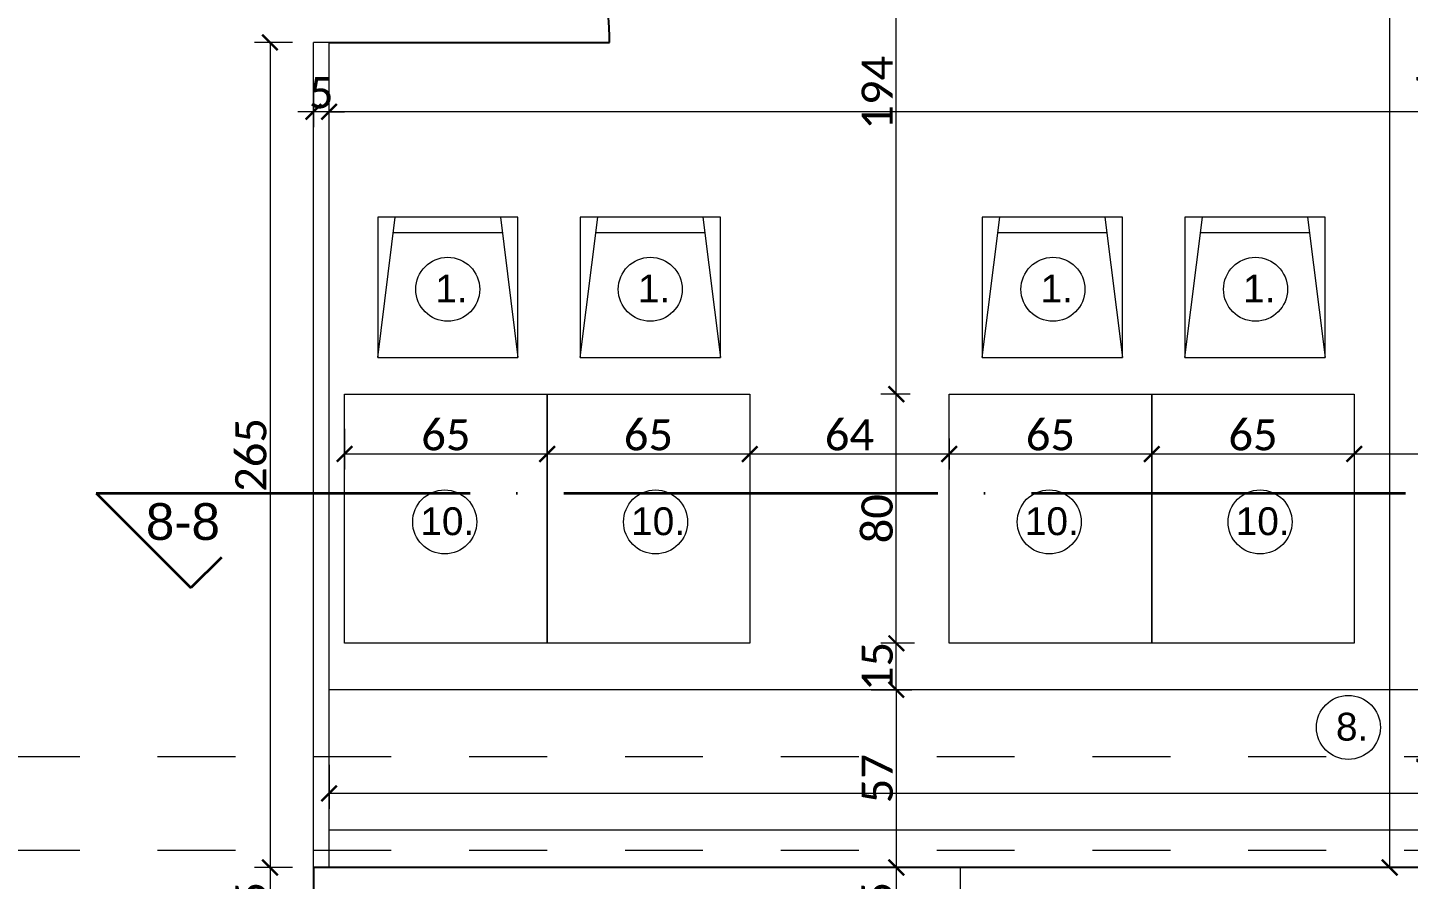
# Model space of a CAD drawing. Header units: centimetres. Extents: x -26724 to 60145, y -23645 to 6771.
# Drawn here: x -18801.8 to -18358.7, y -2059.1 to -1785.5 of the extents above; entities that cross this region are included whole.
import ezdxf

# ---------------------------------------------------------------- set-up
doc = ezdxf.new("R2010")
doc.units = ezdxf.units.CM
doc.linetypes.add('ACAD_ISO04W100', pattern=[30, 24, -3, 0, -3])
doc.linetypes.add('DALEKOVOD_VN', pattern=[5, 2.5, -2.5])
doc.layers.add('3.IZGLED 2', color=7, linetype='Continuous', lineweight=9, true_color=0x4a4a4a)
doc.layers.add('IZGLED 2', color=253, linetype='Continuous', lineweight=9, true_color=0x828282)
for name, color, linetype, lineweight in [('4.KOTE', 88, 'Continuous', 15), ('namestaj', 8, 'Continuous', 9), ('namjestaj', 150, 'Continuous', 5), ('otvori', 5, 'Continuous', 20), ('vrata', 83, 'Continuous', 18)]:
    doc.layers.add(name, color=color, linetype=linetype, lineweight=lineweight)
doc.layers.add('pozicije', color=7, linetype='Continuous')
doc.styles.add('0.15', font='arial.ttf', dxfattribs={"height": 0.15})
doc.styles.get("Standard").update_dxf_attribs({"font": 'calibri.ttf'})
doc.dimstyles.new('ja 1 50', dxfattribs={"dimtxt": 10, "dimasz": 5, "dimexe": 5, "dimexo": 5, "dimgap": 1, "dimtad": 1, "dimdec": 0, "dimtxsty": 'Standard', "dimblk": 'ARCHTICK', "dimcen": 2.5, "dimclrd": 256, "dimclrt": 7, "dimadec": 0, "dimazin": 0, "dimtfac": 1, "dimtdec": 0, "dimtix": 1, "dimtmove": 1, "dimatfit": 3, "dimldrblk": 'ARCHTICK', "dimfxl": 10, "dimfxlon": 1, "dimlwd": 0, "dimlwe": 9, "dimarcsym": 0})

# ---------------------------------------------------------------- blocks, each defined once
blk = doc.blocks.new('_ArchTick')
at = {"color": 0, "linetype": 'ByBlock', "const_width": 0.15}
blk.add_lwpolyline([(-0.5, -0.5), (0.5, 0.5)], dxfattribs=at)
blk = doc.blocks.new('*D2606')
at = {"layer": '4.KOTE', "color": 0, "lineweight": 9, "transparency": 16777216}
for p, q in [((-18705.07, -2022.29), (-18705.07, -2036.44)), ((-17985.07, -2022.29), (-17985.07, -2036.44))]:
    blk.add_line(p, q, dxfattribs=at)
at = {"layer": '4.KOTE', "lineweight": 0, "transparency": 16777216}
blk.add_line((-17985.07, -2031.44), (-18705.07, -2031.44), dxfattribs=at)
at = {"layer": 'Defpoints', "color": 0, "transparency": 16777216}
for p in [(-18705.07, -1998.17, 13.5), (-17985.07, -1998.17, 13.5), (-18705.07, -2031.44)]:
    blk.add_point(p, dxfattribs=at)
at = {"layer": '4.KOTE', "lineweight": 0, "transparency": 16777216, "xscale": 5, "yscale": 5, "zscale": 5, "rotation": 180}
blk.add_blockref('_ArchTick', (-18705.07, -2031.44), dxfattribs=at)
at = {"layer": '4.KOTE', "lineweight": 0, "transparency": 16777216, "xscale": 5, "yscale": 5, "zscale": 5}
blk.add_blockref('_ArchTick', (-17985.07, -2031.44), dxfattribs=at)
at = {"layer": '4.KOTE', "color": 7, "transparency": 16777216, "insert": (-18345.07, -2025.32), "char_height": 10, "attachment_point": 5}
blk.add_mtext('720', dxfattribs=at)
blk = doc.blocks.new('*D2607')
at = {"layer": '4.KOTE', "color": 0, "lineweight": 9, "transparency": 16777216}
for p, q in [((-18531.13, -1998.17), (-18518.03, -1998.17)), ((-18531.61, -2055.26), (-18518.03, -2055.26))]:
    blk.add_line(p, q, dxfattribs=at)
at = {"layer": '4.KOTE', "lineweight": 0, "transparency": 16777216}
blk.add_line((-18523.03, -1998.17), (-18523.03, -2055.26), dxfattribs=at)
at = {"layer": 'Defpoints', "color": 0, "transparency": 16777216}
for p in [(-18542.26, -1998.17, 13.5), (-18546.86, -2055.26, 13.5), (-18523.03, -2055.26)]:
    blk.add_point(p, dxfattribs=at)
at = {"layer": '4.KOTE', "lineweight": 0, "transparency": 16777216, "xscale": 5, "yscale": 5, "zscale": 5}
for p, rotation in [((-18523.03, -1998.17), 90), ((-18523.03, -2055.26), 270)]:
    blk.add_blockref('_ArchTick', p, dxfattribs=dict(at, rotation=rotation))
at = {"layer": '4.KOTE', "color": 7, "transparency": 16777216, "insert": (-18529.1, -2026.71), "char_height": 10, "attachment_point": 5, "rotation": 90}
blk.add_mtext('57', dxfattribs=at)
blk = doc.blocks.new('*D2608')
at = {"layer": '4.KOTE', "color": 0, "lineweight": 9, "transparency": 16777216}
for p, q in [((-18700.07, -1914.35), (-18700.07, -1927.45)), ((-18635.07, -1914.35), (-18635.07, -1927.45))]:
    blk.add_line(p, q, dxfattribs=at)
at = {"layer": '4.KOTE', "lineweight": 0, "transparency": 16777216}
blk.add_line((-18700.07, -1922.45), (-18635.07, -1922.45), dxfattribs=at)
at = {"layer": 'Defpoints', "color": 0, "transparency": 16777216}
for p in [(-18700.07, -1903.24, 13.5), (-18635.07, -1903.24, 13.5), (-18635.07, -1922.45)]:
    blk.add_point(p, dxfattribs=at)
at = {"layer": '4.KOTE', "lineweight": 0, "transparency": 16777216, "xscale": 5, "yscale": 5, "zscale": 5, "rotation": 180}
blk.add_blockref('_ArchTick', (-18700.07, -1922.45), dxfattribs=at)
at = {"layer": '4.KOTE', "lineweight": 0, "transparency": 16777216, "xscale": 5, "yscale": 5, "zscale": 5}
blk.add_blockref('_ArchTick', (-18635.07, -1922.45), dxfattribs=at)
at = {"layer": '4.KOTE', "color": 7, "transparency": 16777216, "insert": (-18667.57, -1916.33), "char_height": 10, "attachment_point": 5}
blk.add_mtext('65', dxfattribs=at)
blk = doc.blocks.new('*D2609')
at = {"layer": '4.KOTE', "color": 0, "lineweight": 9, "transparency": 16777216}
for p, q in [((-18635.07, -1914.35), (-18635.07, -1927.45)), ((-18570.07, -1914.35), (-18570.07, -1927.45))]:
    blk.add_line(p, q, dxfattribs=at)
at = {"layer": '4.KOTE', "lineweight": 0, "transparency": 16777216}
blk.add_line((-18635.07, -1922.45), (-18570.07, -1922.45), dxfattribs=at)
at = {"layer": 'Defpoints', "color": 0, "transparency": 16777216}
for p in [(-18635.07, -1903.24, 13.5), (-18570.07, -1903.24, 13.5), (-18570.07, -1922.45)]:
    blk.add_point(p, dxfattribs=at)
at = {"layer": '4.KOTE', "lineweight": 0, "transparency": 16777216, "xscale": 5, "yscale": 5, "zscale": 5, "rotation": 180}
blk.add_blockref('_ArchTick', (-18635.07, -1922.45), dxfattribs=at)
at = {"layer": '4.KOTE', "lineweight": 0, "transparency": 16777216, "xscale": 5, "yscale": 5, "zscale": 5}
blk.add_blockref('_ArchTick', (-18570.07, -1922.45), dxfattribs=at)
at = {"layer": '4.KOTE', "color": 7, "transparency": 16777216, "insert": (-18602.57, -1916.33), "char_height": 10, "attachment_point": 5}
blk.add_mtext('65', dxfattribs=at)
blk = doc.blocks.new('*D2610')
at = {"layer": '4.KOTE', "color": 0, "lineweight": 9, "transparency": 16777216}
for p, q in [((-18570.07, -1914.35), (-18570.07, -1927.45)), ((-18506.07, -1917.44), (-18506.07, -1927.45))]:
    blk.add_line(p, q, dxfattribs=at)
at = {"layer": '4.KOTE', "lineweight": 0, "transparency": 16777216}
blk.add_line((-18570.07, -1922.45), (-18506.07, -1922.45), dxfattribs=at)
at = {"layer": 'Defpoints', "color": 0, "transparency": 16777216}
for p in [(-18570.07, -1903.24, 13.5), (-18506.07, -1903.24, 27), (-18506.07, -1922.45)]:
    blk.add_point(p, dxfattribs=at)
at = {"layer": '4.KOTE', "lineweight": 0, "transparency": 16777216, "xscale": 5, "yscale": 5, "zscale": 5, "rotation": 180}
blk.add_blockref('_ArchTick', (-18570.07, -1922.45), dxfattribs=at)
at = {"layer": '4.KOTE', "lineweight": 0, "transparency": 16777216, "xscale": 5, "yscale": 5, "zscale": 5}
blk.add_blockref('_ArchTick', (-18506.07, -1922.45), dxfattribs=at)
at = {"layer": '4.KOTE', "color": 7, "transparency": 16777216, "insert": (-18538.07, -1916.33), "char_height": 10, "attachment_point": 5}
blk.add_mtext('64', dxfattribs=at)
blk = doc.blocks.new('*D2611')
at = {"layer": '4.KOTE', "color": 0, "lineweight": 9, "transparency": 16777216}
for p, q in [((-18506.07, -1917.44), (-18506.07, -1927.45)), ((-18441.07, -1917.44), (-18441.07, -1927.45))]:
    blk.add_line(p, q, dxfattribs=at)
at = {"layer": '4.KOTE', "lineweight": 0, "transparency": 16777216}
blk.add_line((-18506.07, -1922.45), (-18441.07, -1922.45), dxfattribs=at)
at = {"layer": 'Defpoints', "color": 0, "transparency": 16777216}
for p in [(-18506.07, -1903.24, 27), (-18441.07, -1903.24, 27), (-18441.07, -1922.45)]:
    blk.add_point(p, dxfattribs=at)
at = {"layer": '4.KOTE', "lineweight": 0, "transparency": 16777216, "xscale": 5, "yscale": 5, "zscale": 5, "rotation": 180}
blk.add_blockref('_ArchTick', (-18506.07, -1922.45), dxfattribs=at)
at = {"layer": '4.KOTE', "lineweight": 0, "transparency": 16777216, "xscale": 5, "yscale": 5, "zscale": 5}
blk.add_blockref('_ArchTick', (-18441.07, -1922.45), dxfattribs=at)
at = {"layer": '4.KOTE', "color": 7, "transparency": 16777216, "insert": (-18473.57, -1916.33), "char_height": 10, "attachment_point": 5}
blk.add_mtext('65', dxfattribs=at)
blk = doc.blocks.new('*D2612')
at = {"layer": '4.KOTE', "color": 0, "lineweight": 9, "transparency": 16777216}
for p, q in [((-18441.07, -1917.44), (-18441.07, -1927.45)), ((-18376.07, -1917.44), (-18376.07, -1927.45))]:
    blk.add_line(p, q, dxfattribs=at)
at = {"layer": '4.KOTE', "lineweight": 0, "transparency": 16777216}
blk.add_line((-18441.07, -1922.45), (-18376.07, -1922.45), dxfattribs=at)
at = {"layer": 'Defpoints', "color": 0, "transparency": 16777216}
for p in [(-18441.07, -1903.24, 27), (-18376.07, -1903.24, 27), (-18376.07, -1922.45)]:
    blk.add_point(p, dxfattribs=at)
at = {"layer": '4.KOTE', "lineweight": 0, "transparency": 16777216, "xscale": 5, "yscale": 5, "zscale": 5, "rotation": 180}
blk.add_blockref('_ArchTick', (-18441.07, -1922.45), dxfattribs=at)
at = {"layer": '4.KOTE', "lineweight": 0, "transparency": 16777216, "xscale": 5, "yscale": 5, "zscale": 5}
blk.add_blockref('_ArchTick', (-18376.07, -1922.45), dxfattribs=at)
at = {"layer": '4.KOTE', "color": 7, "transparency": 16777216, "insert": (-18408.57, -1916.33), "char_height": 10, "attachment_point": 5}
blk.add_mtext('65', dxfattribs=at)
blk = doc.blocks.new('*D2613')
at = {"layer": '4.KOTE', "color": 0, "lineweight": 9, "transparency": 16777216}
for p, q in [((-18376.07, -1917.44), (-18376.07, -1927.45)), ((-18313.07, -1914.35), (-18313.07, -1927.45))]:
    blk.add_line(p, q, dxfattribs=at)
at = {"layer": '4.KOTE', "lineweight": 0, "transparency": 16777216}
blk.add_line((-18376.07, -1922.45), (-18313.07, -1922.45), dxfattribs=at)
at = {"layer": 'Defpoints', "color": 0, "transparency": 16777216}
for p in [(-18376.07, -1903.24, 27), (-18313.07, -1903.24, 13.5), (-18313.07, -1922.45)]:
    blk.add_point(p, dxfattribs=at)
at = {"layer": '4.KOTE', "lineweight": 0, "transparency": 16777216, "xscale": 5, "yscale": 5, "zscale": 5, "rotation": 180}
blk.add_blockref('_ArchTick', (-18376.07, -1922.45), dxfattribs=at)
at = {"layer": '4.KOTE', "lineweight": 0, "transparency": 16777216, "xscale": 5, "yscale": 5, "zscale": 5}
blk.add_blockref('_ArchTick', (-18313.07, -1922.45), dxfattribs=at)
at = {"layer": '4.KOTE', "color": 7, "transparency": 16777216, "insert": (-18344.57, -1916.33), "char_height": 10, "attachment_point": 5}
blk.add_mtext('63', dxfattribs=at)
blk = doc.blocks.new('*D2430')
at = {"layer": '4.KOTE', "lineweight": 0, "transparency": 16777216}
for p, q in [((-18523.03, -1983.24), (-18523.03, -1978.24)), ((-18523.03, -1998.17), (-18523.03, -1983.24)), ((-18523.03, -1998.17), (-18523.03, -2003.17))]:
    blk.add_line(p, q, dxfattribs=at)
at = {"layer": '4.KOTE', "color": 0, "lineweight": 9, "transparency": 16777216}
for p, q in [((-18517.15, -1983.24), (-18528.03, -1983.24)), ((-18514.48, -1998.17), (-18528.03, -1998.17))]:
    blk.add_line(p, q, dxfattribs=at)
at = {"layer": 'Defpoints', "color": 0, "transparency": 16777216}
for p in [(-18523.03, -1983.24), (-18499.59, -1983.24, 27), (-18499.59, -1998.17, 13.5)]:
    blk.add_point(p, dxfattribs=at)
at = {"layer": '4.KOTE', "lineweight": 0, "transparency": 16777216, "xscale": 5, "yscale": 5, "zscale": 5}
for p, rotation in [((-18523.03, -1983.24), 270), ((-18523.03, -1998.17), 90)]:
    blk.add_blockref('_ArchTick', p, dxfattribs=dict(at, rotation=rotation))
at = {"layer": '4.KOTE', "color": 7, "transparency": 16777216, "insert": (-18529.11, -1990.7), "char_height": 10, "attachment_point": 5, "rotation": 90}
blk.add_mtext('15', dxfattribs=at)
blk = doc.blocks.new('*D2619')
at = {"layer": '4.KOTE', "color": 0, "lineweight": 9, "transparency": 16777216}
for p, q in [((-18518.57, -1903.24), (-18528.03, -1903.24)), ((-18517.15, -1983.24), (-18528.03, -1983.24))]:
    blk.add_line(p, q, dxfattribs=at)
at = {"layer": '4.KOTE', "lineweight": 0, "transparency": 16777216}
blk.add_line((-18523.03, -1983.24), (-18523.03, -1903.24), dxfattribs=at)
at = {"layer": 'Defpoints', "color": 0, "transparency": 16777216}
for p in [(-18523.03, -1903.24), (-18506.07, -1903.24, 27), (-18499.59, -1983.24, 27)]:
    blk.add_point(p, dxfattribs=at)
at = {"layer": '4.KOTE', "lineweight": 0, "transparency": 16777216, "xscale": 5, "yscale": 5, "zscale": 5}
for p, rotation in [((-18523.03, -1903.24), 90), ((-18523.03, -1983.24), 270)]:
    blk.add_blockref('_ArchTick', p, dxfattribs=dict(at, rotation=rotation))
at = {"layer": '4.KOTE', "color": 7, "transparency": 16777216, "insert": (-18529.15, -1943.24), "char_height": 10, "attachment_point": 5, "rotation": 90}
blk.add_mtext('80', dxfattribs=at)
blk = doc.blocks.new('*D2620')
at = {"layer": '4.KOTE', "color": 0, "lineweight": 9, "transparency": 16777216}
for p, q in [((-18513.69, -1709.65), (-18528.03, -1709.65)), ((-18518.57, -1903.24), (-18528.03, -1903.24))]:
    blk.add_line(p, q, dxfattribs=at)
at = {"layer": '4.KOTE', "lineweight": 0, "transparency": 16777216}
blk.add_line((-18523.03, -1903.24), (-18523.03, -1709.65), dxfattribs=at)
at = {"layer": 'Defpoints', "color": 0, "transparency": 16777216}
for p in [(-18523.03, -1709.65), (-18484.18, -1709.65, 13.5), (-18506.07, -1903.24, 27)]:
    blk.add_point(p, dxfattribs=at)
at = {"layer": '4.KOTE', "lineweight": 0, "transparency": 16777216, "xscale": 5, "yscale": 5, "zscale": 5}
for p, rotation in [((-18523.03, -1709.65), 90), ((-18523.03, -1903.24), 270)]:
    blk.add_blockref('_ArchTick', p, dxfattribs=dict(at, rotation=rotation))
at = {"layer": '4.KOTE', "color": 7, "transparency": 16777216, "insert": (-18529.15, -1806.45), "char_height": 10, "attachment_point": 5, "rotation": 90}
blk.add_mtext('194', dxfattribs=at)
blk = doc.blocks.new('*D2646')
at = {"layer": '4.KOTE', "color": 0, "lineweight": 9, "transparency": 16777216}
for p, q in [((-18374.71, -1245.26), (-18359.74, -1245.26)), ((-18374.57, -2055.26), (-18359.74, -2055.26))]:
    blk.add_line(p, q, dxfattribs=at)
at = {"layer": '4.KOTE', "lineweight": 0, "transparency": 16777216}
blk.add_line((-18364.74, -1245.26), (-18364.74, -2055.26), dxfattribs=at)
at = {"layer": 'Defpoints', "color": 0, "transparency": 16777216}
for p in [(-18587.34, -1245.26, 13.5), (-18449.41, -2055.26, 13.5), (-18364.74, -2055.26)]:
    blk.add_point(p, dxfattribs=at)
at = {"layer": '4.KOTE', "lineweight": 0, "transparency": 16777216, "xscale": 5, "yscale": 5, "zscale": 5}
for p, rotation in [((-18364.74, -1245.26), 90), ((-18364.74, -2055.26), 270)]:
    blk.add_blockref('_ArchTick', p, dxfattribs=dict(at, rotation=rotation))
at = {"layer": '4.KOTE', "color": 7, "transparency": 16777216, "insert": (-18370.86, -1650.26), "char_height": 10, "attachment_point": 5, "rotation": 90}
blk.add_mtext('810', dxfattribs=at)
blk = doc.blocks.new('*D2647')
at = {"layer": '4.KOTE', "color": 0, "lineweight": 9, "transparency": 16777216}
for p, q in [((-18705.07, -1822.52), (-18705.07, -1807.54)), ((-17985.07, -1822.52), (-17985.07, -1807.54))]:
    blk.add_line(p, q, dxfattribs=at)
at = {"layer": '4.KOTE', "lineweight": 0, "transparency": 16777216}
blk.add_line((-17985.07, -1812.54), (-18705.07, -1812.54), dxfattribs=at)
at = {"layer": 'Defpoints', "color": 0, "transparency": 16777216}
for p in [(-18705.07, -1812.54), (-18705.07, -2055.26, 13.5), (-17985.07, -2055.26, 13.5)]:
    blk.add_point(p, dxfattribs=at)
at = {"layer": '4.KOTE', "lineweight": 0, "transparency": 16777216, "xscale": 5, "yscale": 5, "zscale": 5, "rotation": 180}
blk.add_blockref('_ArchTick', (-18705.07, -1812.54), dxfattribs=at)
at = {"layer": '4.KOTE', "lineweight": 0, "transparency": 16777216, "xscale": 5, "yscale": 5, "zscale": 5}
blk.add_blockref('_ArchTick', (-17985.07, -1812.54), dxfattribs=at)
at = {"layer": '4.KOTE', "color": 7, "transparency": 16777216, "insert": (-18345.07, -1806.41), "char_height": 10, "attachment_point": 5}
blk.add_mtext('720', dxfattribs=at)
blk = doc.blocks.new('*D2648')
at = {"layer": '4.KOTE', "color": 0, "lineweight": 9, "transparency": 16777216}
for p, q in [((-18710.07, -1804.09), (-18710.07, -1817.54)), ((-18705.07, -1822.52), (-18705.07, -1807.54))]:
    blk.add_line(p, q, dxfattribs=at)
at = {"layer": '4.KOTE', "lineweight": 0, "transparency": 16777216}
for p, q in [((-18710.07, -1812.54), (-18715.07, -1812.54)), ((-18705.07, -1812.54), (-18710.07, -1812.54)), ((-18705.07, -1812.54), (-18700.07, -1812.54))]:
    blk.add_line(p, q, dxfattribs=at)
at = {"layer": 'Defpoints', "color": 0, "transparency": 16777216}
for p in [(-18710.07, -1790.26, 13.5), (-18710.07, -1812.54), (-18705.07, -2055.26, 13.5)]:
    blk.add_point(p, dxfattribs=at)
at = {"layer": '4.KOTE', "lineweight": 0, "transparency": 16777216, "xscale": 5, "yscale": 5, "zscale": 5}
blk.add_blockref('_ArchTick', (-18710.07, -1812.54), dxfattribs=at)
at = {"layer": '4.KOTE', "lineweight": 0, "transparency": 16777216, "xscale": 5, "yscale": 5, "zscale": 5, "rotation": 180}
blk.add_blockref('_ArchTick', (-18705.07, -1812.54), dxfattribs=at)
at = {"layer": '4.KOTE', "color": 7, "transparency": 16777216, "insert": (-18707.57, -1806.46), "char_height": 10, "attachment_point": 5}
blk.add_mtext('5', dxfattribs=at)
blk = doc.blocks.new('*D2649')
at = {"layer": '4.KOTE', "color": 0, "lineweight": 9, "transparency": 16777216}
for p, q in [((-18514.78, -2055.26), (-18528.03, -2055.26)), ((-18514.78, -2080.26), (-18528.03, -2080.26))]:
    blk.add_line(p, q, dxfattribs=at)
at = {"layer": '4.KOTE', "lineweight": 0, "transparency": 16777216}
blk.add_line((-18523.03, -2055.26), (-18523.03, -2080.26), dxfattribs=at)
at = {"layer": 'Defpoints', "color": 0, "transparency": 16777216}
for p in [(-18502.57, -2055.26, 13.5), (-18523.03, -2080.26), (-18502.57, -2080.26, 13.5)]:
    blk.add_point(p, dxfattribs=at)
at = {"layer": '4.KOTE', "lineweight": 0, "transparency": 16777216, "xscale": 5, "yscale": 5, "zscale": 5}
for p, rotation in [((-18523.03, -2055.26), 90), ((-18523.03, -2080.26), 270)]:
    blk.add_blockref('_ArchTick', p, dxfattribs=dict(at, rotation=rotation))
at = {"layer": '4.KOTE', "color": 7, "transparency": 16777216, "insert": (-18529.15, -2067.76), "char_height": 10, "attachment_point": 5, "rotation": 90}
blk.add_mtext('25', dxfattribs=at)
blk = doc.blocks.new('*D2652')
at = {"layer": '4.KOTE', "color": 0, "lineweight": 9, "transparency": 16777216}
for p, q in [((-6.71, -1700.26), (-18.93, -1700.26)), ((-23.93, -1790.26), (-8.93, -1790.26))]:
    blk.add_line(p, q, dxfattribs=at)
at = {"layer": '4.KOTE', "lineweight": 0, "transparency": 16777216}
blk.add_line((-13.93, -1700.26), (-13.93, -1790.26), dxfattribs=at)
at = {"layer": 'Defpoints', "color": 0, "transparency": 16777216}
for p in [(0, -1700.26, 13.5), (-18710.07, -1790.26, 13.5), (-13.93, -1790.26)]:
    blk.add_point(p, dxfattribs=at)
at = {"layer": '4.KOTE', "lineweight": 0, "transparency": 16777216, "xscale": 5, "yscale": 5, "zscale": 5}
for p, rotation in [((-13.93, -1700.26), 90), ((-13.93, -1790.26), 270)]:
    blk.add_blockref('_ArchTick', p, dxfattribs=dict(at, rotation=rotation))
at = {"layer": '4.KOTE', "color": 7, "transparency": 16777216, "insert": (-20.05, -1745.26), "char_height": 10, "attachment_point": 5, "rotation": 90}
blk.add_mtext('90', dxfattribs=at)
blk = doc.blocks.new('*D2653')
at = {"layer": '4.KOTE', "color": 0, "lineweight": 9, "transparency": 16777216}
for p, q in [((-18716.79, -1790.26), (-18729, -1790.26)), ((-18716.79, -2055.26), (-18729, -2055.26))]:
    blk.add_line(p, q, dxfattribs=at)
at = {"layer": '4.KOTE', "lineweight": 0, "transparency": 16777216}
blk.add_line((-18724, -1790.26), (-18724, -2055.26), dxfattribs=at)
at = {"layer": 'Defpoints', "color": 0, "transparency": 16777216}
for p in [(-18710.07, -1790.26, 13.5), (-18724, -2055.26), (-18710.07, -2055.26, 13.5)]:
    blk.add_point(p, dxfattribs=at)
at = {"layer": '4.KOTE', "lineweight": 0, "transparency": 16777216, "xscale": 5, "yscale": 5, "zscale": 5}
for p, rotation in [((-18724, -1790.26), 90), ((-18724, -2055.26), 270)]:
    blk.add_blockref('_ArchTick', p, dxfattribs=dict(at, rotation=rotation))
at = {"layer": '4.KOTE', "color": 7, "transparency": 16777216, "insert": (-18730.12, -1922.76), "char_height": 10, "attachment_point": 5, "rotation": 90}
blk.add_mtext('265', dxfattribs=at)
blk = doc.blocks.new('*D2654')
at = {"layer": '4.KOTE', "color": 0, "lineweight": 9, "transparency": 16777216}
for p, q in [((-18716.79, -2055.26), (-18729, -2055.26)), ((-18716.79, -2080.26), (-18729, -2080.26))]:
    blk.add_line(p, q, dxfattribs=at)
at = {"layer": '4.KOTE', "lineweight": 0, "transparency": 16777216}
blk.add_line((-18724, -2055.26), (-18724, -2080.26), dxfattribs=at)
at = {"layer": 'Defpoints', "color": 0, "transparency": 16777216}
for p in [(-18710.07, -2055.26, 13.5), (-18724, -2080.26), (-18710.07, -2080.26, 13.5)]:
    blk.add_point(p, dxfattribs=at)
at = {"layer": '4.KOTE', "lineweight": 0, "transparency": 16777216, "xscale": 5, "yscale": 5, "zscale": 5}
for p, rotation in [((-18724, -2055.26), 90), ((-18724, -2080.26), 270)]:
    blk.add_blockref('_ArchTick', p, dxfattribs=dict(at, rotation=rotation))
at = {"layer": '4.KOTE', "color": 7, "transparency": 16777216, "insert": (-18730.12, -2067.76), "char_height": 10, "attachment_point": 5, "rotation": 90}
blk.add_mtext('25', dxfattribs=at)

msp = doc.modelspace()

# ---------------------------------------------------------------- linework, layer by layer
at = {"elevation": 13.5}
msp.add_lwpolyline([(-17985.07, -2055.26), (-18710.07, -2055.26), (-18710.07, -2080.26), (-17985.07, -2080.26)], dxfattribs=at)
at = {"layer": '3.IZGLED 2', "color": 32, "linetype": 'DALEKOVOD_VN', "ltscale": 10, "true_color": 0xcd6928}
for p, q in [((-17985.07, -2019.76, 13.5), (-19185.07, -2019.76, 13.5)), ((-17985.07, -2049.76, 13.5), (-19185.07, -2049.76, 13.5))]:
    msp.add_line(p, q, dxfattribs=at)
at = {"layer": 'IZGLED 2', "color": 32, "linetype": 'ACAD_ISO04W100', "lineweight": 35, "ltscale": 5}
msp.add_line((-18779.81, -1935.02), (-17833.63, -1935.02), dxfattribs=at)
at = {"layer": 'IZGLED 2', "color": 32, "lineweight": 35}
for p in [(-18779.81, -1935.02), (-18739.59, -1955.71)]:
    msp.add_line(p, (-18749.36, -1965.47), dxfattribs=at)
at = {"layer": 'namestaj'}
for centre in [(-18666.98, -1869.56), (-18601.98, -1869.56), (-18472.76, -1869.56, 13.5), (-18407.76, -1869.56, 13.5), (-18667.95, -1944.27, -40.5), (-18600.29, -1944.27, -40.5), (-18473.95, -1944.27, -27), (-18406.29, -1944.27, -27), (-18377.96, -2010.26)]:
    msp.add_circle(centre, 10.27, dxfattribs=at)
at = {"layer": 'namjestaj', "transparency": 33554687}
for p, q in [((-18689.45, -1891.41, 13.5), (-18683.81, -1846.41, 13.5)), ((-18689.43, -1846.41, 13.5), (-18689.45, -1891.41, 13.5)), ((-18644.43, -1846.43, 13.5), (-18689.43, -1846.41, 13.5)), ((-18689.43, -1846.41, 13.5), (-18689.43, -1846.41, 13.5)), ((-18650.06, -1846.43, 13.5), (-18644.45, -1891.43, 13.5)), ((-18644.45, -1891.43, 13.5), (-18644.43, -1846.43, 13.5)), ((-18624.45, -1891.41, 13.5), (-18618.81, -1846.41, 13.5)), ((-18624.43, -1846.41, 13.5), (-18624.45, -1891.41, 13.5)), ((-18579.43, -1846.43, 13.5), (-18624.43, -1846.41, 13.5)), ((-18624.43, -1846.41, 13.5), (-18624.43, -1846.41, 13.5)), ((-18585.06, -1846.43, 13.5), (-18579.45, -1891.43, 13.5)), ((-18579.45, -1891.43, 13.5), (-18579.43, -1846.43, 13.5)), ((-18495.45, -1891.41, 27), (-18489.81, -1846.41, 27)), ((-18495.43, -1846.41, 27), (-18495.45, -1891.41, 27)), ((-18450.43, -1846.43, 27), (-18495.43, -1846.41, 27)), ((-18495.43, -1846.41, 27), (-18495.43, -1846.41, 27)), ((-18456.06, -1846.43, 27), (-18450.45, -1891.43, 27)), ((-18450.45, -1891.43, 27), (-18450.43, -1846.43, 27)), ((-18430.45, -1891.41, 27), (-18424.81, -1846.41, 27)), ((-18430.43, -1846.41, 27), (-18430.45, -1891.41, 27)), ((-18385.43, -1846.43, 27), (-18430.43, -1846.41, 27)), ((-18430.43, -1846.41, 27), (-18430.43, -1846.41, 27)), ((-18391.06, -1846.43, 27), (-18385.45, -1891.43, 27)), ((-18385.45, -1891.43, 27), (-18385.43, -1846.43, 27)), ((-18649.44, -1851.43, 13.5), (-18684.44, -1851.41, 13.5)), ((-18584.44, -1851.43, 13.5), (-18619.44, -1851.41, 13.5)), ((-18455.44, -1851.43, 27), (-18490.44, -1851.41, 27)), ((-18390.44, -1851.43, 27), (-18425.44, -1851.41, 27)), ((-18689.45, -1891.41, 13.5), (-18644.45, -1891.43, 13.5)), ((-18624.45, -1891.41, 13.5), (-18579.45, -1891.43, 13.5)), ((-18495.45, -1891.41, 27), (-18450.45, -1891.43, 27)), ((-18430.45, -1891.41, 27), (-18385.45, -1891.43, 27)), ((-18700.07, -1983.24, 13.5), (-18700.07, -1903.24, 13.5)), ((-18700.07, -1903.24, 13.5), (-18635.07, -1903.24, 13.5)), ((-18635.07, -1903.24, 13.5), (-18635.07, -1983.24, 13.5)), ((-18635.07, -1983.24, 13.5), (-18635.07, -1903.24, 13.5)), ((-18635.07, -1903.24, 13.5), (-18570.07, -1903.24, 13.5)), ((-18570.07, -1903.24, 13.5), (-18570.07, -1983.24, 13.5)), ((-18635.07, -1983.24, 13.5), (-18700.07, -1983.24, 13.5)), ((-18700.07, -1983.24, 13.5), (-18700.07, -1983.24, 13.5)), ((-18570.07, -1983.24, 13.5), (-18635.07, -1983.24, 13.5)), ((-18635.07, -1983.24, 13.5), (-18635.07, -1983.24, 13.5)), ((-18705.07, -2055.26, 13.5), (-18705.07, -1998.17, 13.5)), ((-17985.07, -1998.17, 13.5), (-18705.07, -1998.17, 13.5)), ((-18705.07, -2043.19, 13.5), (-17985.07, -2043.19, 13.5)), ((-18700.07, -2055.26, 13.5), (-17990.07, -2055.26, 13.5))]:
    msp.add_line(p, q, dxfattribs=at)
at = {"layer": 'namjestaj', "transparency": 33554687, "elevation": 27}
for points in [[(-18441.07, -1903.24), (-18441.07, -1983.24), (-18506.07, -1983.24), (-18506.07, -1903.24)], [(-18376.07, -1903.24), (-18376.07, -1983.24), (-18441.07, -1983.24), (-18441.07, -1903.24)]]:
    msp.add_lwpolyline(points, close=True, dxfattribs=at)
at = {"layer": 'namjestaj', "color": 240, "true_color": 0xed1f24, "elevation": 13.5}
msp.add_lwpolyline([(-18192.57, -2080.26), (-18192.57, -2055.26), (-18502.57, -2055.26), (-18502.57, -2080.26)], close=True, dxfattribs=at)
at = {"layer": 'otvori'}
for p, q in [((-18710.07, -2060.26, 13.5), (-18710.07, -1790.26, 13.5)), ((-18705.07, -1790.26, 13.5), (-18710.07, -1790.26, 13.5)), ((-18705.07, -2055.26, 13.5), (-18705.07, -1790.26, 13.5)), ((-17985.07, -2055.26, 13.5), (-18705.07, -2055.26, 13.5))]:
    msp.add_line(p, q, dxfattribs=at)
at = {"layer": 'vrata', "lineweight": 25, "ltscale": 12}
msp.add_line((-18705.07, -1790.26, 13.5), (-18615.07, -1790.26, 13.5), dxfattribs=at)
msp.add_arc((-18705.07, -1790.26, 13.5), 90, 0, 90.0003, dxfattribs=at)

# ---------------------------------------------------------------- texts
at = {"layer": 'IZGLED 2', "color": 32, "style": '0.15'}
msp.add_text('8-8', height=11.788, dxfattribs=at).set_placement((-18763.85, -1950.03))
at = {"layer": 'pozicije', "style": '0.15'}
for s, p in [('1.', (-18670.98, -1873.79)), ('1.', (-18605.98, -1873.79)), ('1.', (-18476.76, -1873.79, 13.5)), ('1.', (-18411.76, -1873.79, 13.5)), ('10.', (-18675.79, -1948.51, -40.5)), ('10.', (-18608.14, -1948.51, -40.5)), ('10.', (-18481.79, -1948.51, -27)), ('10.', (-18414.14, -1948.51, -27)), ('8.', (-18381.95, -2014.49))]:
    msp.add_text(s, height=8.93, dxfattribs=at).set_placement(p)

# ---------------------------------------------------------------- dimensions: what is measured, and where the dimension line sits
at = {"layer": '4.KOTE'}
for base, p1, p2, picture, middle in [((-18364.74, -2055.26), (-18587.34, -1245.26, 13.5), (-18449.41, -2055.26, 13.5), '*D2646', (-18370.86, -1650.26)), ((-13.93, -1790.26), (0, -1700.26, 13.5), (-18710.07, -1790.26, 13.5), '*D2652', (-20.05, -1745.26)), ((-18523.03, -1709.65), (-18506.07, -1903.24, 27), (-18484.18, -1709.65, 13.5), '*D2620', (-18529.15, -1806.45)), ((-18724, -2055.26), (-18710.07, -1790.26, 13.5), (-18710.07, -2055.26, 13.5), '*D2653', (-18730.12, -1922.76)), ((-18523.03, -1903.24), (-18499.59, -1983.24, 27), (-18506.07, -1903.24, 27), '*D2619', (-18529.15, -1943.24)), ((-18523.03, -1983.24), (-18499.59, -1998.17, 13.5), (-18499.59, -1983.24, 27), '*D2430', (-18529.11, -1990.7)), ((-18523.03, -2055.26), (-18542.26, -1998.17, 13.5), (-18546.86, -2055.26, 13.5), '*D2607', (-18529.1, -2026.71)), ((-18724, -2080.26), (-18710.07, -2055.26, 13.5), (-18710.07, -2080.26, 13.5), '*D2654', (-18730.12, -2067.76)), ((-18523.03, -2080.26), (-18502.57, -2055.26, 13.5), (-18502.57, -2080.26, 13.5), '*D2649', (-18529.15, -2067.76))]:
    dim = msp.add_linear_dim(base=base, p1=p1, p2=p2, angle=90, dimstyle='ja 1 50', dxfattribs=at)
    dim.commit()
    dim.dimension.update_dxf_attribs({"geometry": picture, "text_midpoint": middle})
for base, p1, p2, picture, middle in [((-18710.07, -1812.54), (-18705.07, -2055.26, 13.5), (-18710.07, -1790.26, 13.5), '*D2648', (-18707.57, -1806.46)), ((-18705.07, -1812.54), (-17985.07, -2055.26, 13.5), (-18705.07, -2055.26, 13.5), '*D2647', (-18345.07, -1806.41)), ((-18635.07, -1922.45), (-18700.07, -1903.24, 13.5), (-18635.07, -1903.24, 13.5), '*D2608', (-18667.57, -1916.33)), ((-18570.07, -1922.45), (-18635.07, -1903.24, 13.5), (-18570.07, -1903.24, 13.5), '*D2609', (-18602.57, -1916.33)), ((-18506.07, -1922.45), (-18570.07, -1903.24, 13.5), (-18506.07, -1903.24, 27), '*D2610', (-18538.07, -1916.33)), ((-18441.07, -1922.45), (-18506.07, -1903.24, 27), (-18441.07, -1903.24, 27), '*D2611', (-18473.57, -1916.33)), ((-18376.07, -1922.45), (-18441.07, -1903.24, 27), (-18376.07, -1903.24, 27), '*D2612', (-18408.57, -1916.33)), ((-18313.07, -1922.45), (-18376.07, -1903.24, 27), (-18313.07, -1903.24, 13.5), '*D2613', (-18344.57, -1916.33)), ((-18705.07, -2031.44), (-17985.07, -1998.17, 13.5), (-18705.07, -1998.17, 13.5), '*D2606', (-18345.07, -2025.32))]:
    dim = msp.add_linear_dim(base=base, p1=p1, p2=p2, dimstyle='ja 1 50', dxfattribs=at)
    dim.commit()
    dim.dimension.update_dxf_attribs({"geometry": picture, "text_midpoint": middle})

doc.saveas('drawing.dxf')
